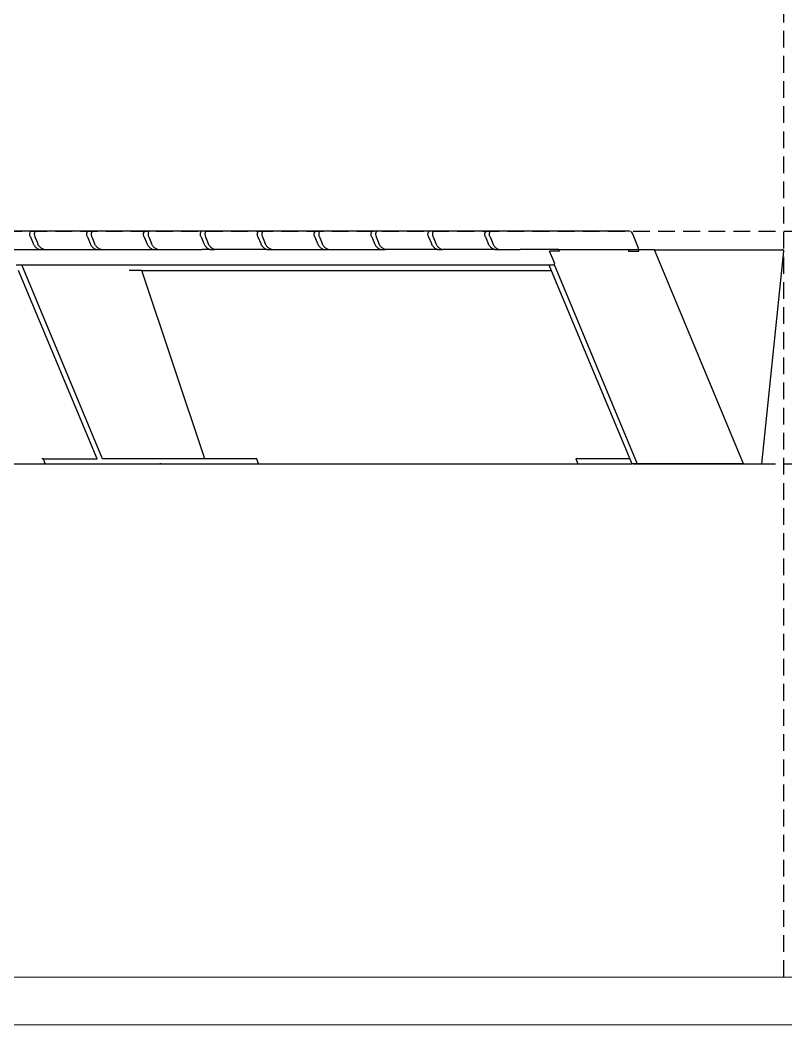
# Model space of a CAD drawing. Header units: inches. Extents: x 13 to 5953, y 14 to 4214.
# Drawn here: x 1456 to 3057, y 14 to 2114 of the extents above; entities that cross this region are included whole.
import ezdxf

# ---------------------------------------------------------------- set-up
doc = ezdxf.new("R2010")
doc.units = ezdxf.units.IN
doc.header["$MEASUREMENT"] = 0
doc.linetypes.add('KRESKOWA', pattern=[0.75, 0.5, -0.25])
doc.layers.add('pomocnicza', color=7, linetype='KRESKOWA')
doc.layers.add('tabelka', color=7, linetype='Continuous')

msp = doc.modelspace()

# ---------------------------------------------------------------- linework, layer by layer
for p, q in [((1476.4, 1667.3), (1476.6, 1668.3)), ((1476.4, 1666.2), (1476.4, 1667.3)), ((1476.4, 1665.1), (1476.4, 1666.2)), ((1476.6, 1663.9), (1476.4, 1665.1)), ((1476.6, 1668.3), (1476.8, 1669.2)), ((1476.9, 1662.7), (1476.6, 1663.9)), ((1476.8, 1669.2), (1477.2, 1670)), ((1477.3, 1661.4), (1476.9, 1662.7)), ((1477.2, 1670), (1477.7, 1670.7)), ((1477.7, 1660.2), (1477.3, 1661.4)), ((1477.7, 1670.7), (1478.2, 1671.2)), ((1477.7, 1660.2), (1483.5, 1646.4)), ((1478.2, 1671.2), (1478.9, 1671.7)), ((1486, 1668.3), (1485.8, 1667.3)), ((1485.8, 1667.3), (1485.8, 1666.2)), ((1485.8, 1666.2), (1485.8, 1665.1)), ((1485.8, 1665.1), (1486, 1663.9)), ((1486.2, 1669.2), (1486, 1668.3)), ((1486, 1663.9), (1486.3, 1662.7)), ((1486.6, 1670), (1486.2, 1669.2)), ((1486.3, 1662.7), (1486.7, 1661.4)), ((1487.1, 1670.7), (1486.6, 1670)), ((1486.7, 1661.4), (1487.1, 1660.2)), ((1487.6, 1671.2), (1487.1, 1670.7)), ((1487.1, 1660.2), (1492.9, 1646.4)), ((1488.3, 1671.7), (1487.6, 1671.2)), ((1595.3, 1667.3), (1595.5, 1668.3)), ((1595.3, 1666.2), (1595.3, 1667.3)), ((1595.3, 1665.1), (1595.3, 1666.2)), ((1595.5, 1663.9), (1595.3, 1665.1)), ((1595.5, 1668.3), (1595.7, 1669.2)), ((1595.8, 1662.7), (1595.5, 1663.9)), ((1595.7, 1669.2), (1596.1, 1670)), ((1596.2, 1661.4), (1595.8, 1662.7)), ((1596.1, 1670), (1596.6, 1670.7)), ((1596.7, 1660.2), (1596.2, 1661.4)), ((1596.6, 1670.7), (1597.1, 1671.2)), ((1596.7, 1660.2), (1602.4, 1646.4)), ((1597.1, 1671.2), (1597.8, 1671.7)), ((1604.9, 1668.3), (1604.7, 1667.3)), ((1604.7, 1667.3), (1604.7, 1666.2)), ((1604.7, 1666.2), (1604.7, 1665.1)), ((1604.7, 1665.1), (1604.9, 1663.9)), ((1605.1, 1669.2), (1604.9, 1668.3)), ((1604.9, 1663.9), (1605.2, 1662.7)), ((1605.5, 1670), (1605.1, 1669.2)), ((1605.2, 1662.7), (1605.6, 1661.4)), ((1606, 1670.7), (1605.5, 1670)), ((1605.6, 1661.4), (1606.1, 1660.2)), ((1606.5, 1671.2), (1606, 1670.7)), ((1606.1, 1660.2), (1611.8, 1646.4)), ((1607.2, 1671.7), (1606.5, 1671.2)), ((1714.2, 1667.3), (1714.4, 1668.3)), ((1714.2, 1666.2), (1714.2, 1667.3)), ((1714.3, 1665.1), (1714.2, 1666.2)), ((1714.4, 1663.9), (1714.3, 1665.1)), ((1714.4, 1668.3), (1714.7, 1669.2)), ((1714.7, 1662.7), (1714.4, 1663.9)), ((1714.7, 1669.2), (1715, 1670)), ((1715.1, 1661.4), (1714.7, 1662.7)), ((1715, 1670), (1715.5, 1670.7)), ((1715.6, 1660.2), (1715.1, 1661.4)), ((1715.5, 1670.7), (1716, 1671.2)), ((1715.6, 1660.2), (1721.3, 1646.4)), ((1716, 1671.2), (1716.7, 1671.7)), ((1723.8, 1668.3), (1723.6, 1667.3)), ((1723.6, 1667.3), (1723.6, 1666.2)), ((1723.6, 1666.2), (1723.7, 1665.1)), ((1723.7, 1665.1), (1723.8, 1663.9)), ((1724.1, 1669.2), (1723.8, 1668.3)), ((1723.8, 1663.9), (1724.1, 1662.7)), ((1724.4, 1670), (1724.1, 1669.2)), ((1724.1, 1662.7), (1724.5, 1661.4)), ((1724.9, 1670.7), (1724.4, 1670)), ((1724.5, 1661.4), (1725, 1660.2)), ((1725.5, 1671.2), (1724.9, 1670.7)), ((1725, 1660.2), (1730.7, 1646.4)), ((1726.1, 1671.7), (1725.5, 1671.2)), ((1833.1, 1666.2), (1833.2, 1667.3)), ((1833.2, 1665.1), (1833.1, 1666.2)), ((1833.2, 1667.3), (1833.3, 1668.3)), ((1833.3, 1663.9), (1833.2, 1665.1)), ((1833.3, 1668.3), (1833.6, 1669.2)), ((1833.6, 1662.7), (1833.3, 1663.9)), ((1833.6, 1669.2), (1833.9, 1670)), ((1834, 1661.4), (1833.6, 1662.7)), ((1833.9, 1670), (1834.4, 1670.7)), ((1834.5, 1660.2), (1834, 1661.4)), ((1834.4, 1670.7), (1835, 1671.2)), ((1834.5, 1660.2), (1840.2, 1646.4)), ((1835, 1671.2), (1835.6, 1671.7)), ((1842.6, 1667.3), (1842.5, 1666.2)), ((1842.5, 1666.2), (1842.6, 1665.1)), ((1842.7, 1668.3), (1842.6, 1667.3)), ((1842.6, 1665.1), (1842.8, 1663.9)), ((1843, 1669.2), (1842.7, 1668.3)), ((1842.8, 1663.9), (1843, 1662.7)), ((1843.3, 1670), (1843, 1669.2)), ((1843, 1662.7), (1843.4, 1661.4)), ((1843.8, 1670.7), (1843.3, 1670)), ((1843.4, 1661.4), (1843.9, 1660.2)), ((1844.4, 1671.2), (1843.8, 1670.7)), ((1843.9, 1660.2), (1849.6, 1646.4)), ((1845, 1671.7), (1844.4, 1671.2)), ((1952, 1666.2), (1952.1, 1667.3)), ((1952.1, 1665.1), (1952, 1666.2)), ((1952.1, 1667.3), (1952.2, 1668.3)), ((1952.3, 1663.9), (1952.1, 1665.1)), ((1952.2, 1668.3), (1952.5, 1669.2)), ((1952.5, 1662.7), (1952.3, 1663.9)), ((1952.5, 1669.2), (1952.9, 1670)), ((1952.9, 1661.4), (1952.5, 1662.7)), ((1952.9, 1670), (1953.3, 1670.7)), ((1953.4, 1660.2), (1952.9, 1661.4)), ((1953.3, 1670.7), (1953.9, 1671.2)), ((1953.4, 1660.2), (1959.1, 1646.4)), ((1953.9, 1671.2), (1954.5, 1671.7)), ((1961.5, 1667.3), (1961.4, 1666.2)), ((1961.4, 1666.2), (1961.5, 1665.1)), ((1961.6, 1668.3), (1961.5, 1667.3)), ((1961.5, 1665.1), (1961.7, 1663.9)), ((1961.9, 1669.2), (1961.6, 1668.3)), ((1961.7, 1663.9), (1961.9, 1662.7)), ((1962.3, 1670), (1961.9, 1669.2)), ((1961.9, 1662.7), (1962.3, 1661.4)), ((1962.7, 1670.7), (1962.3, 1670)), ((1962.3, 1661.4), (1962.8, 1660.2)), ((1963.3, 1671.2), (1962.7, 1670.7)), ((1962.8, 1660.2), (1968.5, 1646.4)), ((1963.9, 1671.7), (1963.3, 1671.2)), ((2070.9, 1666.2), (2071, 1667.3)), ((2071, 1665.1), (2070.9, 1666.2)), ((2071, 1667.3), (2071.1, 1668.3)), ((2071.2, 1663.9), (2071, 1665.1)), ((2071.1, 1668.3), (2071.4, 1669.2)), ((2071.5, 1662.7), (2071.2, 1663.9)), ((2071.4, 1669.2), (2071.8, 1670)), ((2071.8, 1661.4), (2071.5, 1662.7)), ((2071.8, 1670), (2072.2, 1670.7)), ((2072.3, 1660.2), (2071.8, 1661.4)), ((2072.2, 1670.7), (2072.8, 1671.2)), ((2072.3, 1660.2), (2078, 1646.4)), ((2072.8, 1671.2), (2073.4, 1671.7)), ((2080.6, 1668.3), (2080.4, 1667.3)), ((2080.4, 1667.3), (2080.4, 1666.2)), ((2080.4, 1666.2), (2080.4, 1665.1)), ((2080.4, 1665.1), (2080.6, 1663.9)), ((2080.8, 1669.2), (2080.6, 1668.3)), ((2080.6, 1663.9), (2080.9, 1662.7)), ((2081.2, 1670), (2080.8, 1669.2)), ((2080.9, 1662.7), (2081.2, 1661.4)), ((2081.6, 1670.7), (2081.2, 1670)), ((2081.2, 1661.4), (2081.7, 1660.2)), ((2082.2, 1671.2), (2081.6, 1670.7)), ((2081.7, 1660.2), (2087.5, 1646.4)), ((2082.9, 1671.7), (2082.2, 1671.2)), ((2189.9, 1667.3), (2190.1, 1668.3)), ((2189.9, 1666.2), (2189.9, 1667.3)), ((2189.9, 1665.1), (2189.9, 1666.2)), ((2190.1, 1663.9), (2189.9, 1665.1)), ((2190.1, 1668.3), (2190.3, 1669.2)), ((2190.4, 1662.7), (2190.1, 1663.9)), ((2190.3, 1669.2), (2190.7, 1670)), ((2190.8, 1661.4), (2190.4, 1662.7)), ((2190.7, 1670), (2191.2, 1670.7)), ((2191.2, 1660.2), (2190.8, 1661.4)), ((2191.2, 1670.7), (2191.7, 1671.2)), ((2191.2, 1660.2), (2197, 1646.4)), ((2191.7, 1671.2), (2192.4, 1671.7)), ((2199.5, 1668.3), (2199.3, 1667.3)), ((2199.3, 1667.3), (2199.3, 1666.2)), ((2199.3, 1666.2), (2199.3, 1665.1)), ((2199.3, 1665.1), (2199.5, 1663.9)), ((2199.7, 1669.2), (2199.5, 1668.3)), ((2199.5, 1663.9), (2199.8, 1662.7)), ((2200.1, 1670), (2199.7, 1669.2)), ((2199.8, 1662.7), (2200.2, 1661.4)), ((2200.6, 1670.7), (2200.1, 1670)), ((2200.2, 1661.4), (2200.6, 1660.2)), ((2201.1, 1671.2), (2200.6, 1670.7)), ((2200.6, 1660.2), (2206.4, 1646.4)), ((2201.8, 1671.7), (2201.1, 1671.2)), ((2308.8, 1667.3), (2309, 1668.3)), ((2308.8, 1666.2), (2308.8, 1667.3)), ((2308.8, 1665.1), (2308.8, 1666.2)), ((2309, 1663.9), (2308.8, 1665.1)), ((2309, 1668.3), (2309.2, 1669.2)), ((2309.3, 1662.7), (2309, 1663.9)), ((2309.2, 1669.2), (2309.6, 1670)), ((2309.7, 1661.4), (2309.3, 1662.7)), ((2309.6, 1670), (2310.1, 1670.7)), ((2310.2, 1660.2), (2309.7, 1661.4)), ((2310.1, 1670.7), (2310.6, 1671.2)), ((2310.2, 1660.2), (2315.9, 1646.4)), ((2310.6, 1671.2), (2311.3, 1671.7)), ((2318.4, 1668.3), (2318.2, 1667.3)), ((2318.2, 1667.3), (2318.2, 1666.2)), ((2318.2, 1666.2), (2318.2, 1665.1)), ((2318.2, 1665.1), (2318.4, 1663.9)), ((2318.6, 1669.2), (2318.4, 1668.3)), ((2318.4, 1663.9), (2318.7, 1662.7)), ((2319, 1670), (2318.6, 1669.2)), ((2318.7, 1662.7), (2319.1, 1661.4)), ((2319.5, 1670.7), (2319, 1670)), ((2319.1, 1661.4), (2319.6, 1660.2)), ((2320, 1671.2), (2319.5, 1670.7)), ((2319.6, 1660.2), (2325.3, 1646.4)), ((2320.7, 1671.7), (2320, 1671.2)), ((2427.7, 1667.3), (2427.9, 1668.3)), ((2427.7, 1666.2), (2427.7, 1667.3)), ((2427.8, 1665.1), (2427.7, 1666.2)), ((2427.9, 1663.9), (2427.8, 1665.1)), ((2427.9, 1668.3), (2428.2, 1669.2)), ((2428.2, 1662.7), (2427.9, 1663.9)), ((2428.2, 1669.2), (2428.5, 1670)), ((2428.6, 1661.4), (2428.2, 1662.7)), ((2428.5, 1670), (2429, 1670.7)), ((2429.1, 1660.2), (2428.6, 1661.4)), ((2429, 1670.7), (2429.5, 1671.2)), ((2429.1, 1660.2), (2434.8, 1646.4)), ((2429.5, 1671.2), (2430.2, 1671.7)), ((2437.1, 1667.3), (2437.3, 1668.3)), ((2437.1, 1666.2), (2437.1, 1667.3)), ((2437.2, 1665.1), (2437.1, 1666.2)), ((2437.3, 1663.9), (2437.2, 1665.1)), ((2437.3, 1668.3), (2437.6, 1669.2)), ((2437.6, 1662.7), (2437.3, 1663.9)), ((2437.6, 1669.2), (2437.9, 1670)), ((2438, 1661.4), (2437.6, 1662.7)), ((2437.9, 1670), (2438.4, 1670.7)), ((2438.5, 1660.2), (2438, 1661.4)), ((2438.4, 1670.7), (2439, 1671.2)), ((2438.5, 1660.2), (2444.2, 1646.4)), ((2439, 1671.2), (2439.6, 1671.7)), ((2733.2, 1671.7), (2733.5, 1671.5)), ((2733.5, 1671.5), (2733.8, 1671.2)), ((2733.8, 1671.2), (2734, 1671)), ((2734, 1671), (2734.3, 1670.7)), ((2734.3, 1670.7), (2734.5, 1670.4)), ((2734.5, 1670.4), (2734.7, 1670.1)), ((2734.7, 1670.1), (2734.9, 1669.8)), ((2734.9, 1669.8), (2735.1, 1669.4)), ((2735.1, 1669.4), (2735.2, 1669.1)), ((2735.2, 1669.1), (2735.8, 1667.8)), ((2735.8, 1667.8), (2736.8, 1665.2)), ((2736.8, 1665.2), (2748.4, 1637.5)), ((1483.5, 1646.4), (1484, 1645.2)), ((1484, 1645.2), (1484.7, 1643.9)), ((1484.7, 1643.9), (1485.4, 1642.7)), ((1485.4, 1642.7), (1486.3, 1641.5)), ((1486.3, 1641.5), (1487.1, 1640.4)), ((1487.1, 1640.4), (1488.1, 1639.3)), ((1488.1, 1639.3), (1489.1, 1638.3)), ((1489.1, 1638.3), (1490.1, 1637.4)), ((1493.4, 1645.2), (1492.9, 1646.4)), ((1494.1, 1643.9), (1493.4, 1645.2)), ((1494.9, 1642.7), (1494.1, 1643.9)), ((1495.7, 1641.5), (1494.9, 1642.7)), ((1496.6, 1640.4), (1495.7, 1641.5)), ((1497.5, 1639.3), (1496.6, 1640.4)), ((1498.5, 1638.3), (1497.5, 1639.3)), ((1499.5, 1637.4), (1498.5, 1638.3)), ((1602.4, 1646.4), (1603, 1645.2)), ((1603, 1645.2), (1603.6, 1643.9)), ((1603.6, 1643.9), (1604.4, 1642.7)), ((1604.4, 1642.7), (1605.2, 1641.5)), ((1605.2, 1641.5), (1606.1, 1640.4)), ((1606.1, 1640.4), (1607, 1639.3)), ((1607, 1639.3), (1608, 1638.3)), ((1608, 1638.3), (1609, 1637.4)), ((1612.4, 1645.2), (1611.8, 1646.4)), ((1613, 1643.9), (1612.4, 1645.2)), ((1613.8, 1642.7), (1613, 1643.9)), ((1614.6, 1641.5), (1613.8, 1642.7)), ((1615.5, 1640.4), (1614.6, 1641.5)), ((1616.4, 1639.3), (1615.5, 1640.4)), ((1617.4, 1638.3), (1616.4, 1639.3)), ((1618.4, 1637.4), (1617.4, 1638.3)), ((1721.3, 1646.4), (1721.9, 1645.2)), ((1721.9, 1645.2), (1722.5, 1643.9)), ((1722.5, 1643.9), (1723.3, 1642.7)), ((1723.3, 1642.7), (1724.1, 1641.5)), ((1724.1, 1641.5), (1725, 1640.4)), ((1725, 1640.4), (1725.9, 1639.3)), ((1725.9, 1639.3), (1726.9, 1638.3)), ((1726.9, 1638.3), (1727.9, 1637.4)), ((1731.3, 1645.2), (1730.7, 1646.4)), ((1731.9, 1643.9), (1731.3, 1645.2)), ((1732.7, 1642.7), (1731.9, 1643.9)), ((1733.5, 1641.5), (1732.7, 1642.7)), ((1734.4, 1640.4), (1733.5, 1641.5)), ((1735.3, 1639.3), (1734.4, 1640.4)), ((1736.3, 1638.3), (1735.3, 1639.3)), ((1737.3, 1637.4), (1736.3, 1638.3)), ((1840.2, 1646.4), (1840.8, 1645.2)), ((1840.8, 1645.2), (1841.5, 1643.9)), ((1841.5, 1643.9), (1842.2, 1642.7)), ((1842.2, 1642.7), (1843, 1641.5)), ((1843, 1641.5), (1843.9, 1640.4)), ((1843.9, 1640.4), (1844.8, 1639.3)), ((1844.8, 1639.3), (1845.8, 1638.3)), ((1845.8, 1638.3), (1846.8, 1637.4)), ((1850.2, 1645.2), (1849.6, 1646.4)), ((1850.9, 1643.9), (1850.2, 1645.2)), ((1851.6, 1642.7), (1850.9, 1643.9)), ((1852.4, 1641.5), (1851.6, 1642.7)), ((1853.3, 1640.4), (1852.4, 1641.5)), ((1854.2, 1639.3), (1853.3, 1640.4)), ((1855.2, 1638.3), (1854.2, 1639.3)), ((1856.2, 1637.4), (1855.2, 1638.3)), ((1959.1, 1646.4), (1959.7, 1645.2)), ((1959.7, 1645.2), (1960.4, 1643.9)), ((1960.4, 1643.9), (1961.1, 1642.7)), ((1961.1, 1642.7), (1961.9, 1641.5)), ((1961.9, 1641.5), (1962.8, 1640.4)), ((1962.8, 1640.4), (1963.7, 1639.3)), ((1963.7, 1639.3), (1964.7, 1638.3)), ((1964.7, 1638.3), (1965.7, 1637.4)), ((1969.1, 1645.2), (1968.5, 1646.4)), ((1969.8, 1643.9), (1969.1, 1645.2)), ((1970.5, 1642.7), (1969.8, 1643.9)), ((1971.3, 1641.5), (1970.5, 1642.7)), ((1972.2, 1640.4), (1971.3, 1641.5)), ((1973.2, 1639.3), (1972.2, 1640.4)), ((1974.1, 1638.3), (1973.2, 1639.3)), ((1975.1, 1637.4), (1974.1, 1638.3)), ((2078, 1646.4), (2078.6, 1645.2)), ((2078.6, 1645.2), (2079.3, 1643.9)), ((2079.3, 1643.9), (2080, 1642.7)), ((2080, 1642.7), (2080.8, 1641.5)), ((2080.8, 1641.5), (2081.7, 1640.4)), ((2081.7, 1640.4), (2082.7, 1639.3)), ((2082.7, 1639.3), (2083.6, 1638.3)), ((2083.6, 1638.3), (2084.7, 1637.4)), ((2088, 1645.2), (2087.5, 1646.4)), ((2088.7, 1643.9), (2088, 1645.2)), ((2089.4, 1642.7), (2088.7, 1643.9)), ((2090.3, 1641.5), (2089.4, 1642.7)), ((2091.1, 1640.4), (2090.3, 1641.5)), ((2092.1, 1639.3), (2091.1, 1640.4)), ((2093.1, 1638.3), (2092.1, 1639.3)), ((2094.1, 1637.4), (2093.1, 1638.3)), ((2197, 1646.4), (2197.5, 1645.2)), ((2197.5, 1645.2), (2198.2, 1643.9)), ((2198.2, 1643.9), (2198.9, 1642.7)), ((2198.9, 1642.7), (2199.8, 1641.5)), ((2199.8, 1641.5), (2200.6, 1640.4)), ((2200.6, 1640.4), (2201.6, 1639.3)), ((2201.6, 1639.3), (2202.6, 1638.3)), ((2202.6, 1638.3), (2203.6, 1637.4)), ((2207, 1645.2), (2206.4, 1646.4)), ((2207.6, 1643.9), (2207, 1645.2)), ((2208.4, 1642.7), (2207.6, 1643.9)), ((2209.2, 1641.5), (2208.4, 1642.7)), ((2210.1, 1640.4), (2209.2, 1641.5)), ((2211, 1639.3), (2210.1, 1640.4)), ((2212, 1638.3), (2211, 1639.3)), ((2213, 1637.4), (2212, 1638.3)), ((2315.9, 1646.4), (2316.5, 1645.2)), ((2316.5, 1645.2), (2317.1, 1643.9)), ((2317.1, 1643.9), (2317.9, 1642.7)), ((2317.9, 1642.7), (2318.7, 1641.5)), ((2318.7, 1641.5), (2319.6, 1640.4)), ((2319.6, 1640.4), (2320.5, 1639.3)), ((2320.5, 1639.3), (2321.5, 1638.3)), ((2321.5, 1638.3), (2322.5, 1637.4)), ((2325.3, 1646.4), (2325.9, 1645.2)), ((2325.9, 1645.2), (2326.5, 1643.9)), ((2326.5, 1643.9), (2327.3, 1642.7)), ((2327.3, 1642.7), (2328.1, 1641.5)), ((2328.1, 1641.5), (2329, 1640.4)), ((2329, 1640.4), (2329.9, 1639.3)), ((2329.9, 1639.3), (2330.9, 1638.3)), ((2330.9, 1638.3), (2331.9, 1637.4)), ((2435.4, 1645.2), (2434.8, 1646.4)), ((2436, 1643.9), (2435.4, 1645.2)), ((2436.8, 1642.7), (2436, 1643.9)), ((2437.6, 1641.5), (2436.8, 1642.7)), ((2438.5, 1640.4), (2437.6, 1641.5)), ((2439.4, 1639.3), (2438.5, 1640.4)), ((2440.4, 1638.3), (2439.4, 1639.3)), ((2441.4, 1637.4), (2440.4, 1638.3)), ((2444.2, 1646.4), (2444.8, 1645.2)), ((2444.8, 1645.2), (2445.4, 1643.9)), ((2445.4, 1643.9), (2446.2, 1642.7)), ((2446.2, 1642.7), (2447, 1641.5)), ((2447, 1641.5), (2447.9, 1640.4)), ((2447.9, 1640.4), (2448.8, 1639.3)), ((2448.8, 1639.3), (2449.8, 1638.3)), ((2449.8, 1638.3), (2450.8, 1637.4)), ((1387.6, 1634.3), (1497.1, 1634.3)), ((1490.1, 1637.4), (1491.1, 1636.6)), ((1491.1, 1636.6), (1492.1, 1635.9)), ((1492.1, 1635.9), (1493.2, 1635.3)), ((1493.2, 1635.3), (1494.2, 1634.9)), ((1494.2, 1634.9), (1495.2, 1634.6)), ((1495.2, 1634.6), (1496.2, 1634.4)), ((1496.2, 1634.4), (1497.1, 1634.3)), ((1497.1, 1634.3), (1498.9, 1634.3)), ((1498.9, 1634.3), (1506.5, 1634.3)), ((1500.5, 1636.6), (1499.5, 1637.4)), ((1501.6, 1635.9), (1500.5, 1636.6)), ((1502.6, 1635.4), (1501.6, 1635.9)), ((1503.6, 1634.9), (1502.6, 1635.4)), ((1504.6, 1634.6), (1503.6, 1634.9)), ((1505.6, 1634.4), (1504.6, 1634.6)), ((1506.5, 1634.3), (1505.6, 1634.4)), ((1506.5, 1634.3), (1616, 1634.3)), ((1609, 1637.4), (1610, 1636.6)), ((1610, 1636.6), (1611.1, 1635.9)), ((1611.1, 1635.9), (1612.1, 1635.3)), ((1612.1, 1635.3), (1613.1, 1634.9)), ((1613.1, 1634.9), (1614.1, 1634.6)), ((1614.1, 1634.6), (1615.1, 1634.4)), ((1615.1, 1634.4), (1616, 1634.3)), ((1616, 1634.3), (1625.4, 1634.3)), ((1619.4, 1636.6), (1618.4, 1637.4)), ((1620.5, 1635.9), (1619.4, 1636.6)), ((1621.5, 1635.4), (1620.5, 1635.9)), ((1622.5, 1634.9), (1621.5, 1635.4)), ((1623.6, 1634.6), (1622.5, 1634.9)), ((1624.5, 1634.4), (1623.6, 1634.6)), ((1625.4, 1634.3), (1624.5, 1634.4)), ((1625.4, 1634.3), (1735, 1634.3)), ((1633.8, 1634.3), (1633.9, 1634.3)), ((1727.9, 1637.4), (1728.9, 1636.6)), ((1728.9, 1636.6), (1730, 1635.9)), ((1730, 1635.9), (1731, 1635.3)), ((1731, 1635.3), (1732.1, 1634.9)), ((1732.1, 1634.9), (1733.1, 1634.6)), ((1733.1, 1634.6), (1734, 1634.4)), ((1734, 1634.4), (1735, 1634.3)), ((1735, 1634.3), (1744.4, 1634.3)), ((1738.3, 1636.6), (1737.3, 1637.4)), ((1739.4, 1635.9), (1738.3, 1636.6)), ((1740.4, 1635.4), (1739.4, 1635.9)), ((1741.5, 1634.9), (1740.4, 1635.4)), ((1742.5, 1634.6), (1741.5, 1634.9)), ((1743.4, 1634.4), (1742.5, 1634.6)), ((1744.4, 1634.3), (1743.4, 1634.4)), ((1744.4, 1634.3), (1835.6, 1634.3)), ((1835.6, 1634.3), (1836.6, 1634.3)), ((1853.9, 1634.3), (1836.6, 1634.3)), ((1846.8, 1637.4), (1847.9, 1636.6)), ((1847.9, 1636.6), (1848.9, 1635.9)), ((1848.9, 1635.9), (1849.9, 1635.3)), ((1849.9, 1635.3), (1851, 1634.9)), ((1851, 1634.9), (1852, 1634.6)), ((1852, 1634.6), (1852.9, 1634.4)), ((1852.9, 1634.4), (1853.9, 1634.3)), ((1853.9, 1634.3), (1863.3, 1634.3)), ((1857.3, 1636.6), (1856.2, 1637.4)), ((1858.3, 1635.9), (1857.3, 1636.6)), ((1859.3, 1635.3), (1858.3, 1635.9)), ((1860.4, 1634.9), (1859.3, 1635.3)), ((1861.4, 1634.6), (1860.4, 1634.9)), ((1862.4, 1634.4), (1861.4, 1634.6)), ((1863.3, 1634.3), (1862.4, 1634.4)), ((1864.2, 1634.3), (1863.3, 1634.3)), ((1972.8, 1634.3), (1864.2, 1634.3)), ((1965.7, 1637.4), (1966.8, 1636.6)), ((1966.8, 1636.6), (1967.8, 1635.9)), ((1967.8, 1635.9), (1968.9, 1635.3)), ((1968.9, 1635.3), (1969.9, 1634.9)), ((1969.9, 1634.9), (1970.9, 1634.6)), ((1970.9, 1634.6), (1971.9, 1634.4)), ((1971.9, 1634.4), (1972.8, 1634.3)), ((1972.8, 1634.3), (1982.2, 1634.3)), ((1976.2, 1636.6), (1975.1, 1637.4)), ((1977.2, 1635.9), (1976.2, 1636.6)), ((1978.3, 1635.3), (1977.2, 1635.9)), ((1979.3, 1634.9), (1978.3, 1635.3)), ((1980.3, 1634.6), (1979.3, 1634.9)), ((1981.3, 1634.4), (1980.3, 1634.6)), ((1982.2, 1634.3), (1981.3, 1634.4)), ((1982.2, 1634.3), (2091.5, 1634.3)), ((2084.7, 1637.4), (2085.7, 1636.6)), ((2085.7, 1636.6), (2086.7, 1635.9)), ((2086.7, 1635.9), (2087.8, 1635.3)), ((2087.8, 1635.3), (2088.8, 1634.9)), ((2088.8, 1634.9), (2089.8, 1634.6)), ((2089.8, 1634.6), (2090.8, 1634.4)), ((2090.8, 1634.4), (2091.5, 1634.3)), ((2091.5, 1634.3), (2091.7, 1634.3)), ((2091.7, 1634.3), (2101.1, 1634.3)), ((2095.1, 1636.6), (2094.1, 1637.4)), ((2096.1, 1635.9), (2095.1, 1636.6)), ((2097.2, 1635.3), (2096.1, 1635.9)), ((2098.2, 1634.9), (2097.2, 1635.3)), ((2099.2, 1634.6), (2098.2, 1634.9)), ((2100.2, 1634.4), (2099.2, 1634.6)), ((2101.1, 1634.3), (2100.2, 1634.4)), ((2101.1, 1634.3), (2210.6, 1634.3)), ((2203.6, 1637.4), (2204.6, 1636.6)), ((2204.6, 1636.6), (2205.6, 1635.9)), ((2205.6, 1635.9), (2206.7, 1635.3)), ((2206.7, 1635.3), (2207.7, 1634.9)), ((2207.7, 1634.9), (2208.7, 1634.6)), ((2208.7, 1634.6), (2209.7, 1634.4)), ((2209.7, 1634.4), (2210.6, 1634.3)), ((2210.6, 1634.3), (2220, 1634.3)), ((2214, 1636.6), (2213, 1637.4)), ((2215.1, 1635.9), (2214, 1636.6)), ((2216.1, 1635.3), (2215.1, 1635.9)), ((2217.1, 1634.9), (2216.1, 1635.3)), ((2218.1, 1634.6), (2217.1, 1634.9)), ((2219.1, 1634.4), (2218.1, 1634.6)), ((2220, 1634.3), (2219.1, 1634.4)), ((2329.5, 1634.3), (2220, 1634.3)), ((2322.5, 1637.4), (2323.5, 1636.6)), ((2323.5, 1636.6), (2324.6, 1635.9)), ((2324.6, 1635.9), (2325.6, 1635.3)), ((2325.6, 1635.3), (2326.6, 1634.9)), ((2326.6, 1634.9), (2327.6, 1634.6)), ((2327.6, 1634.6), (2328.6, 1634.4)), ((2328.6, 1634.4), (2329.5, 1634.3)), ((2329.5, 1634.3), (2338.9, 1634.3)), ((2331.9, 1637.4), (2332.9, 1636.6)), ((2332.9, 1636.6), (2334, 1635.9)), ((2334, 1635.9), (2335, 1635.3)), ((2335, 1635.3), (2336, 1634.9)), ((2336, 1634.9), (2337.1, 1634.6)), ((2337.1, 1634.6), (2338, 1634.4)), ((2338, 1634.4), (2338.9, 1634.3)), ((2448.5, 1634.3), (2338.9, 1634.3)), ((2442.4, 1636.6), (2441.4, 1637.4)), ((2443.5, 1635.9), (2442.4, 1636.6)), ((2444.5, 1635.3), (2443.5, 1635.9)), ((2445.6, 1634.9), (2444.5, 1635.3)), ((2446.6, 1634.6), (2445.6, 1634.9)), ((2447.5, 1634.4), (2446.6, 1634.6)), ((2448.5, 1634.3), (2447.5, 1634.4)), ((2448.5, 1634.3), (2457.9, 1634.3)), ((2450.8, 1637.4), (2451.8, 1636.6)), ((2451.8, 1636.6), (2452.9, 1635.9)), ((2452.9, 1635.9), (2453.9, 1635.3)), ((2453.9, 1635.3), (2455, 1634.9)), ((2455, 1634.9), (2456, 1634.6)), ((2456, 1634.6), (2456.9, 1634.4)), ((2456.9, 1634.4), (2457.9, 1634.3)), ((2457.9, 1634.3), (2501.8, 1634.3)), ((2502.9, 1634.3), (2501.8, 1634.3)), ((2581.8, 1634.3), (2502.9, 1634.3)), ((2573.8, 1604.6), (2563, 1630.3)), ((2582.8, 1630.3), (2563, 1630.3)), ((2582.2, 1634.2), (2581.8, 1634.3)), ((2581.8, 1634.3), (2727.9, 1634.3)), ((2582.5, 1634), (2582.2, 1634.2)), ((2582.7, 1633.7), (2582.5, 1634)), ((2582.8, 1633.3), (2582.7, 1633.7)), ((2582.8, 1633.3), (2582.9, 1633.3)), ((2582.8, 1633.3), (2582.8, 1630.4)), ((2582.8, 1630.4), (2582.8, 1630.3)), ((2727.9, 1633.3), (2582.9, 1633.3)), ((2727.9, 1633.3), (2727.9, 1634.3)), ((2727.9, 1634.3), (2729.7, 1634.3)), ((2727.9, 1633.3), (2727.9, 1630.3)), ((2727.9, 1630.3), (2749.7, 1630.3)), ((2729.7, 1634.3), (2747.6, 1634.3)), ((2747.6, 1634.3), (2747.8, 1634.3)), ((2747.8, 1634.3), (2748, 1634.4)), ((2747.8, 1634.3), (2749.7, 1634.3)), ((2748, 1634.4), (2748.2, 1634.4)), ((2748.2, 1634.4), (2748.3, 1634.6)), ((2748.3, 1634.6), (2748.5, 1634.7)), ((2748.4, 1637.5), (2748.5, 1637.1)), ((2748.6, 1636.8), (2748.5, 1637.1)), ((2748.5, 1634.7), (2748.6, 1634.9)), ((2748.7, 1636.5), (2748.6, 1636.8)), ((2748.6, 1634.9), (2748.7, 1635.1)), ((2748.8, 1636.2), (2748.7, 1636.5)), ((2748.7, 1635.3), (2748.8, 1635.6)), ((2748.7, 1635.1), (2748.7, 1635.3)), ((2748.8, 1635.9), (2748.8, 1636.2)), ((2748.8, 1635.6), (2748.8, 1635.9)), ((2749.7, 1633.3), (2749.7, 1634.3)), ((2749.7, 1630.3), (2749.7, 1633.3)), ((2968.6, 1186.3), (2782.1, 1633.3)), ((3006.7, 1186.3), (3053.1, 1630.3)), ((3050.6, 1633.2), (3049.5, 1633.3)), ((3050.6, 1633.2), (3051, 1633)), ((3051.9, 1632.6), (3051, 1633)), ((3052.6, 1632), (3051.9, 1632.6)), ((3053, 1631.2), (3052.6, 1632)), ((3053.1, 1630.3), (3053, 1631.2)), ((1447.9, 1602), (1459.4, 1602)), ((1628.7, 1196.3), (1459.4, 1602)), ((1459.4, 1602), (2561.4, 1602)), ((2561.4, 1602), (2566.2, 1590.3)), ((2561.4, 1602), (2571.2, 1602)), ((2571.7, 1602.1), (2571.2, 1602)), ((2572.1, 1602.2), (2571.7, 1602.1)), ((2572.4, 1602.4), (2572.1, 1602.2)), ((2572.6, 1602.6), (2572.4, 1602.4)), ((2572.6, 1602.6), (2573.8, 1604.6)), ((2572.6, 1602.6), (2746.3, 1186.3)), ((1617.1, 1196.3), (1452.8, 1590.3)), ((1710.4, 1590.3), (1684, 1590.3)), ((1842.3, 1196.3), (1710.4, 1590.3)), ((1710.4, 1590.3), (2566.2, 1590.3)), ((2566.2, 1590.3), (2730.6, 1196.3)), ((890, 1186.3), (1508.4, 1186.3)), ((1504.8, 1196.3), (1501.9, 1196.3)), ((1504.2, 1196.3), (1508.4, 1186.3)), ((1504.2, 1196.3), (1617.1, 1196.3)), ((1508.4, 1186.3), (1506, 1186.3)), ((1508.4, 1186.3), (1954.7, 1186.3)), ((1842.3, 1196.3), (1628.7, 1196.3)), ((1746.8, 1196.3), (1743.9, 1196.3)), ((1751, 1186.3), (1748.1, 1186.3)), ((1951.3, 1196.3), (1842.3, 1196.3)), ((1954.7, 1186.3), (1951.3, 1196.3)), ((1954.7, 1186.3), (2621.8, 1186.3)), ((2617.7, 1196.3), (2621.8, 1186.3)), ((2730.6, 1196.3), (2617.7, 1196.3)), ((2621.8, 1186.3), (2734.8, 1186.3)), ((2730.6, 1196.3), (2734.8, 1186.3)), ((2746.3, 1186.3), (2734.8, 1186.3)), ((2968.6, 1186.3), (2746.3, 1186.3)), ((2746.3, 1186.3), (2777.2, 1186.3)), ((2772.7, 1186.3), (2959.2, 1186.3)), ((2968.6, 1186.3), (3006.7, 1186.3))]:
    msp.add_line(p, q)
for points in [[(2731.7, 1672.3), (648.9, 1672.3)], [(2782.1, 1633.3), (2749.7, 1633.3)], [(2782.1, 1633.3), (3049.5, 1633.3)]]:
    msp.add_lwpolyline(points)
at = {"layer": 'pomocnicza', "ltscale": 70}
for points in [[(3053.1, 113.5), (3053.1, 4113.5)], [(112.6, 1672.3), (5852.6, 1672.3)], [(112.6, 1186.3), (5852.6, 1186.3)]]:
    msp.add_lwpolyline(points, dxfattribs=at)
at = {"layer": 'tabelka', "lineweight": 5}
for points in [[(12.6, 4213.5), (5952.6, 4213.5), (5952.6, 13.5), (12.6, 13.5)], [(112.6, 4113.5), (5852.6, 4113.5), (5852.6, 113.5), (112.6, 113.5)]]:
    msp.add_lwpolyline(points, close=True, dxfattribs=at)

doc.saveas('drawing.dxf')
